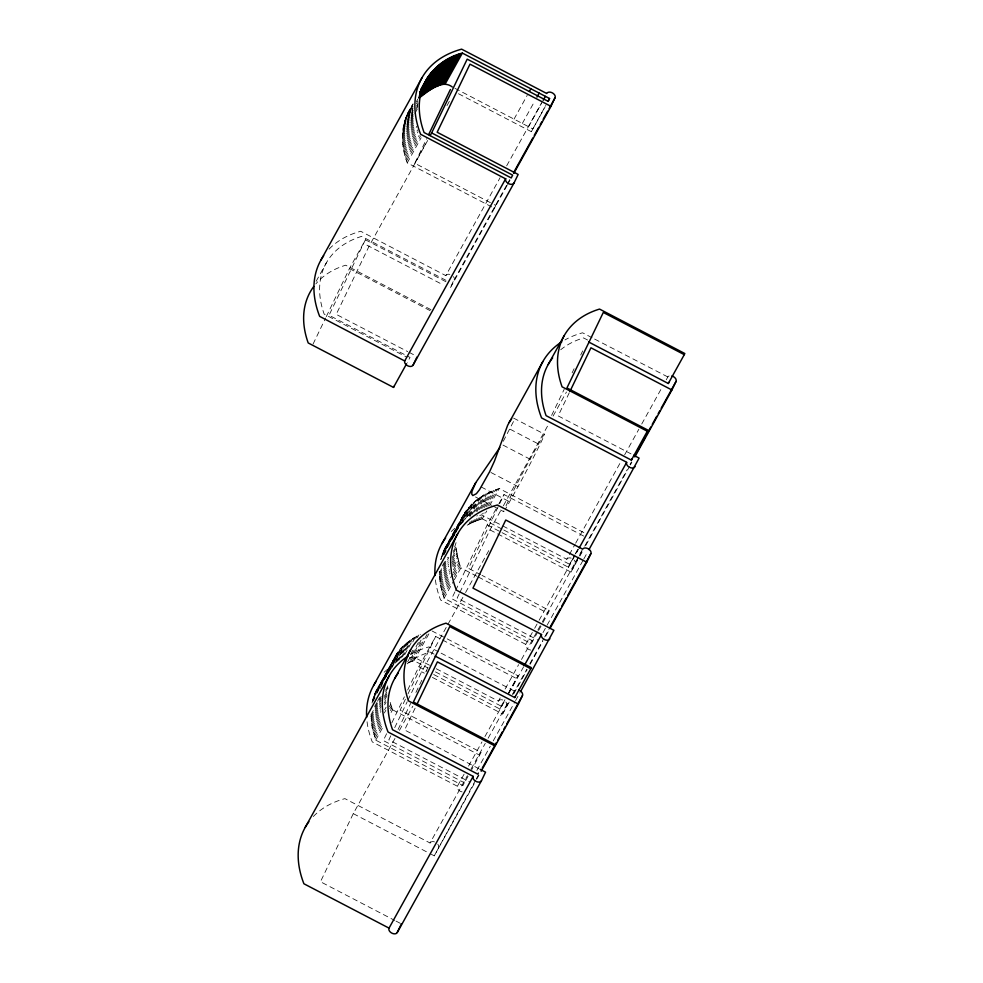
<?xml version="1.0" encoding="UTF-8"?>
<svg xmlns="http://www.w3.org/2000/svg" width="983" height="983" viewBox="0 0 983 983"><rect width="100%" height="100%" fill="white"/><g stroke="black" fill="none" stroke-linecap="round" stroke-linejoin="round"><path stroke-width="0.74" stroke-dasharray="4.92 3.69" d="M468.043 776.337L462.919 785.577L375.739 740.15L372.139 727.309L370.923 713.142M491.758 206.909L407.257 162.883C400.069 144.243 400.216 121.487 412.713 105.095M537.861 631.836L531.275 643.718L444.095 598.291L440.495 585.45L439.278 571.283M513.458 421.572L501.674 444.402M372.029 703.066C374.019 692.917 379.168 683.418 386.589 676.206L403.423 645.843L411.238 639.454L420.417 634.268M403.423 645.843C392.868 654.813 390.878 669.104 384.083 680.334M454.957 534.334L446.024 545.946L440.728 559.585L471.779 503.984L484.029 494.842L499.204 488.49L585.032 533.216M457.562 529.235L462.846 515.596L471.779 503.984M507.167 185.357L450.017 288.461L454.33 279.135A4.682 3.146 29 0 0 453.409 276.628M313.061 344.075L325.631 318M326.295 316.624L349.432 268.605L365.418 239.766L446.393 281.961M365.418 239.766L329.047 315.236L410.022 357.431L407.294 362.494M490.406 202.658L414.826 163.276L426.671 138.689M494.437 208.31L495.801 205.472L491.758 203.358M458.471 93.729L531.348 131.697L545.884 105.107M386.602 733.723L383.309 740.543L464.283 782.738L462.919 785.577M391.861 722.788L404.369 696.836M407.662 690.005L418.856 666.781L435.678 636.431L441.072 639.233M454.957 591.852L451.664 598.684L532.639 640.879L531.275 643.718M455.608 590.488L487.212 524.91L498.184 505.115M405.401 699.269L400.13 710.193L481.105 752.388L471.693 769.738M408.031 693.801L435.678 636.431M583.656 536.054L504.033 494.56L468.486 568.334L480.638 574.662M394.969 738.442L353.278 813.641L320.47 881.739L394.699 920.42M390.792 735.788L388.826 739.88L469.8 782.063M394.736 727.617L407.195 701.739M407.859 700.375L421.633 671.782L464.812 593.879M459.147 593.929L457.181 598.008L538.156 640.203M459.811 592.565L489.989 529.911L502.608 507.154M398.078 729.484L410.636 703.41M415.932 692.437L422.543 678.712M425.848 671.844L429.153 664.987M551.61 415.404L564.181 389.329M572.106 372.864L574.097 368.748M580.707 355.023L582.686 350.906M415.096 708.19L404.591 729.976L478.819 768.657M569.28 392.745L558.135 415.895L631.012 453.876M433.7 674.51L499.831 708.976L504.857 699.54M502.055 532.651L568.186 567.105L574.674 555.026M508.604 693.138L518.016 675.788L432.188 631.061M542.972 622.595L549.46 610.529L481.989 575.362M430.21 853.723L434.253 855.837L475.588 780.17M432.434 677.41L502.62 713.977L508.948 701.432M489.989 529.911L570.976 572.106L578.79 556.894M407.687 113.401L413.057 103.805M406.999 114.876L412.86 104.321M406.372 116.375L412.946 104.493M405.782 117.899L413.093 104.702M405.242 119.434L412.553 106.238M404.738 120.995L412.786 106.483M316.121 281.335L326.282 262.977M404.296 122.58L413.069 106.742M403.89 124.177L412.676 108.339M416.337 101.74L417.8 99.099M403.546 125.799L413.057 108.646M403.239 127.434L412.749 110.28M416.411 103.682L417.873 101.04M402.981 129.092L413.229 110.612M402.772 130.764L413.02 112.283M416.669 105.685L418.131 103.055M402.612 132.447L412.86 113.979M416.509 107.38L417.972 104.739M402.502 134.155L413.474 114.36M416.399 109.088L417.861 106.447M402.44 135.875L414.138 114.765M414.875 113.438L417.8 108.167M402.416 137.608L414.126 116.486M402.452 139.353L414.162 118.23M402.539 141.11L414.236 119.987M402.661 142.879L414.371 121.757M402.846 144.648L415.281 122.211M403.067 146.442L415.502 124.005M403.337 148.236L415.047 127.114M403.657 150.043L416.829 126.279M404.025 151.849L416.46 129.412M404.443 153.667L417.615 129.916M404.91 155.486L418.07 131.734M405.414 157.317L417.861 134.88M405.979 159.148L419.139 135.396M406.581 160.979L420.478 135.9M407.257 162.883L421.129 137.743M414.826 163.276L427.261 140.839M427.679 140.483L369.03 246.266L336.223 314.363L407.748 351.631M446.97 105.66L449.944 100.303M514.035 119.127L527.195 95.376M522.329 123.453L534.777 101.016M329.059 249.141A117.112 78.665 29 0 1 347.97 235.859L349.69 235.084A117.112 78.665 29 0 1 356.89 232.381L360.675 231.263L445.815 275.621L500.101 177.665M506.675 165.82L541.67 102.687M528.559 126.696L541.731 102.945M531.348 131.697L545.246 106.619M454.109 279.946L506.81 184.878M507.56 183.538L509.784 179.52M507.609 184.546L510.533 179.275M444.525 548.809L464.517 512.819M443.837 550.283L465.426 511.467M443.21 551.782L466.384 510.152M442.62 553.306L467.38 508.862M442.08 554.842L458.901 524.492M451.59 537.947L468.412 507.597M441.576 556.403L469.493 506.368M441.134 557.988L457.955 527.638M453.79 535.514L470.611 505.164M444.033 554.609L446.233 550.652M461.273 523.951L472.983 502.841M462.526 522.845L474.224 501.723M465.266 519.122L475.514 500.642M467.33 516.751L476.829 499.597M468.682 515.731L478.193 498.578M469.358 516.063L479.593 497.595M442.203 565.999L445.127 560.728M470.071 516.431L481.031 496.636M439.254 573.015L448.039 557.177M472.27 514.195L482.518 495.727M439.29 574.76L448.801 557.607M454.65 547.039L456.087 542.665M474.519 511.996L484.029 494.842M376.157 690.68L396.161 654.678M439.376 576.517L448.15 560.679M453.274 551.438L456.198 546.167L456.112 544.41M374.842 693.654L397.071 653.339M381.195 682.374L398.017 652.024M467.195 525.192L468.744 524.344L470.206 521.703M476.067 511.148L485.565 493.994M374.265 695.165L399.012 650.721M373.712 696.701L390.546 666.351M439.499 578.287L448.273 562.448M453.396 553.208L456.321 547.924L456.198 546.167M373.221 698.274L400.056 649.468M384.304 678.577L401.138 648.227M372.778 699.847L389.6 669.497M468.744 524.344L470.329 523.534L472.528 519.577M476.915 511.664L487.15 493.183M385.434 677.373L402.256 647.023M372.373 701.457L383.345 681.661M439.684 580.056L448.457 564.217M452.119 557.619L456.505 549.706L456.321 547.924M372.754 701.751L374.953 697.795M380.065 688.555L382.264 684.598M470.329 523.534L471.938 522.759L473.401 520.118M479.262 509.563L488.772 492.409M391.455 668.452L404.627 644.701M394.896 663.39L405.868 643.595M439.905 581.85L448.678 566.011M452.34 559.413L456.726 551.488L456.505 549.706M471.938 522.759L473.597 522.022L477.246 515.424M480.908 508.825L490.419 491.66M396.186 662.309L407.159 642.513M440.175 583.644L448.223 569.12M451.885 562.522L456.997 553.294L456.726 551.488M397.501 661.252L408.473 641.457M473.597 522.022L475.268 521.309L478.205 516.038M482.592 508.113L492.102 490.959M398.865 660.232L409.837 640.437M440.495 585.45L449.28 569.612M452.205 564.328L457.316 555.088L456.997 553.294M475.268 521.309L476.988 520.646L479.913 515.362M484.3 507.449L493.81 490.296M401.003 657.934L411.238 639.454M374.572 706.544L376.772 702.587M377.497 701.272L379.696 697.316M440.863 587.256L449.649 571.418M452.573 566.147L457.685 556.906L457.316 555.088M402.44 656.988L412.676 638.508M476.988 520.646L478.733 520.019L482.383 513.421M486.044 506.823L495.555 489.657M370.898 714.874L381.146 696.406M404.652 654.752L414.15 637.586M441.281 589.075L450.054 573.236M453.716 566.638L458.103 558.725L457.685 556.906M370.935 716.619L381.171 698.151M385.569 690.226L387.757 686.269L387.72 684.524M478.733 520.019L480.503 519.417L484.164 512.819M487.814 506.22L497.324 489.067M412.737 641.985L415.662 636.714M371.009 718.376L381.257 699.908M385.643 691.983L387.843 688.026L387.757 686.269M441.748 590.894L449.796 576.382M453.446 569.784L458.57 560.543L458.103 558.725M415.748 638.495L417.21 635.866M480.503 519.417L482.309 518.864L486.769 510.927M489.62 505.667L499.204 488.49M371.144 720.146L380.654 702.992M384.316 696.394L387.966 689.796L387.843 688.026M417.333 637.684L418.795 635.055M442.252 592.724L452.499 574.244M453.224 572.929L459.086 562.374L458.57 560.543M371.316 721.927L380.826 704.774M384.488 698.176L388.15 691.577M442.817 594.555L450.865 580.031M453.79 574.76L459.639 564.205L459.086 562.374M371.549 723.709L381.06 706.556M384.709 699.957L388.371 693.359M410.353 654.641L413.278 649.37M371.82 725.503L380.593 709.677M384.255 703.078L385.717 700.437M443.419 596.386L451.467 581.875M454.392 576.591L460.241 566.036L459.639 564.205M407.65 661.854L418.623 642.059M372.139 727.309L380.913 711.471M384.574 704.872L386.036 702.243M444.095 598.291L453.581 581.064M454.33 579.81L460.892 567.867L460.241 566.036M421.068 640.08L408.633 662.505L414.015 660.711L427.433 667.703M372.508 729.116L380.556 714.604M410.378 661.878L423.538 638.127M372.926 730.934L380.974 716.423M384.623 709.824L386.098 707.182M498.909 503.8L504.033 494.56M412.147 661.289L428.244 632.253M373.393 732.765L381.441 718.241M384.365 712.97L385.827 710.328M413.954 660.723L430.837 630.361M373.896 734.584L381.945 720.072M389.256 706.875L390.73 704.233L389.747 700.584M374.462 736.414L382.51 721.903M389.821 708.706L391.283 706.064L390.73 704.233M503.357 505.815L548.637 424.128M553.085 416.092L566.441 391.996M375.064 738.258L383.112 723.734M390.423 710.537L391.885 707.895L391.283 706.064M506.012 505.84A35.13 0.995 -62.5 0 1 530.107 459.208L538.524 444.033A35.13 0.995 -62.5 0 1 540.883 442.547A35.13 0.995 -62.5 0 1 518.016 486.597L509.599 501.772A35.13 0.995 -62.5 0 1 505.557 508.862M375.739 740.15L383.763 725.577M391.099 712.442L392.536 709.738L391.885 707.895M465.561 592.54L490.124 548.219M399.43 730.381L412.835 706.199M479.729 515.448A117.112 78.665 29 0 1 481.633 514.908L566.773 559.266L575.055 544.324M575.669 543.194L620.949 461.519M624.66 454.822L638.889 429.166M641.739 424.017L662.517 386.528M666.228 379.831L667.838 376.944A4.682 3.146 29 0 1 669.595 375.825M575.411 553.712L577.599 549.755M568.186 567.105L574.772 555.223M575.497 553.908L578.422 548.625M530.771 650.082A4.682 3.146 29 0 1 525.758 644.381L533.916 629.661M534.666 628.321L538.377 621.625M539.114 620.285L578.459 549.313M436.255 668.747L498.406 701.137L500.765 696.886M505.115 689.046L518.631 664.655M521.494 659.495L537.246 631.086M537.861 629.956L541.707 623.025M542.333 621.895L582.649 549.153M579.528 555.555L581.752 551.549M584.725 546.192L627.031 469.862M630.005 464.504L631.479 461.826M538.586 630.521L542.247 623.922M570.976 572.106L579.134 557.373M579.884 556.034L582.108 552.016M585.819 545.332L629.611 466.323M630.349 464.984L631.836 462.305M508.506 692.941L518.016 675.788M499.831 708.976L504.955 699.736M462.108 791.905A4.682 3.146 29 0 1 457.402 786.253L464.099 774.162M468.559 766.113L481.965 741.932M484.938 736.562L505.041 700.301M508.764 693.58L523.656 666.72M542.972 632.647L583.054 560.335M583.791 558.995L587.502 552.299M313.307 816.529A117.112 78.665 29 0 1 344.922 798.638L430.05 842.996L467.392 775.636M471.004 769.136L485.258 743.394M488.121 738.245L508.346 701.764M512.684 693.924L514.293 691.024A4.682 3.146 29 0 1 516.063 689.919M512.671 694.711L526.814 669.202M529.8 663.832L543.943 638.311M544.68 636.972L549.153 628.911M502.62 713.977L509.317 701.887M513.777 693.826L527.183 669.656M530.156 664.287L542.813 641.444M545.798 636.075L549.509 629.366M476.866 770.439L490.271 746.257M493.245 740.887L514.834 701.936M515.584 700.596L520.044 692.536M476.325 778.831L478.561 774.801M434.253 855.837L475.944 780.625M476.694 779.286L478.93 775.255M667.838 376.944L593.4 338.435M566.773 559.266L566.884 559.057A4.682 3.146 29 0 1 572.45 558.676A4.682 3.146 29 0 1 575.08 563.591M498.406 701.137L498.528 700.916A4.682 3.146 29 0 1 504.095 700.547A4.682 3.146 29 0 1 506.712 705.462M514.293 691.024L439.905 652.54M430.05 842.996L430.173 842.787A4.682 3.146 29 0 1 434.904 842.026M482.309 518.864L502.497 529.321M454.945 88.335L532.712 128.859M592.049 337.722L582.587 332.795A117.112 78.665 29 0 0 564.942 339.934M587.625 340.044L583.558 337.919L582.243 338.324A111.018 74.573 29 0 0 560.703 349.751M445.975 280.315L361.646 236.387L360.343 236.792A111.018 74.573 29 0 0 323.714 312.791L324.193 314.13L406.864 357.21M366.954 245.185L443.259 284.947M430.959 309.657L345.672 265.213L344.357 265.619A111.018 74.573 29 0 0 315.801 283.927M349.432 268.605L430.407 310.788M409.1 352.332L417.197 356.559M513.581 418.094L544.447 434.179M510.091 429.215L538.524 444.033M503.026 445.102L530.107 459.208M490.935 472.491L518.016 486.597M481.166 486.954L509.599 501.772M475.514 496.956L491.611 505.348M492.95 506.048L503.677 511.639M503.837 530.021L569.55 564.267M487.212 524.91L500.703 531.95M477.013 576.321L460.892 567.867M478.352 577.021L548.096 613.355M525.758 644.381L440.617 600.023A117.112 78.665 29 0 1 435.137 577.34M442.424 639.945L516.653 678.614M438.553 651.827L429.043 646.875A117.112 78.665 29 0 0 411.398 654.014M434.093 654.125L430.013 651.999L428.711 652.405A111.018 74.573 29 0 0 407.159 663.844M429.497 665.221L413.278 656.779A117.112 78.665 29 0 0 409.493 657.897M435.481 671.893L501.195 706.138M418.856 666.781L426.954 670.996M421.633 671.782L424.337 673.183M392.561 709.8L479.741 755.227M457.402 786.253L372.262 741.895A117.112 78.665 29 0 1 366.966 721.067M353.278 813.641L428.858 853.023M396.051 921.12L401.445 923.934M437.754 844.139A4.682 3.146 29 0 1 438.357 847.321M384.132 672.237A117.112 78.665 29 0 1 392.524 665.786M445.815 275.621A4.682 3.146 29 0 1 449.833 274.38M451.234 531.57A117.112 78.665 29 0 1 460.88 523.927M504.046 511.234A35.13 0.995 -62.5 0 1 503.8 510.853"/><path stroke-width="1.47" d="M420.368 95.449C417.873 107.835 419.741 120.762 424.078 132.533L511.258 177.948L512.635 175.121L431.648 132.926L467.195 59.152L548.17 101.347L549.546 98.509L462.366 53.082C440.605 58.427 423.771 76.502 418.905 98.079M550.959 106.348L555.272 97.022A4.682 3.146 29 0 0 551.721 92.574A4.682 3.146 29 0 0 546.757 93.508L461.629 49.15A117.112 78.665 29 0 0 420.613 134.266L505.643 178.857A4.682 3.146 29 0 0 508.69 183.71A4.682 3.146 29 0 0 514.048 182.949L518.152 174.446L437.165 132.25L469.985 64.153L550.959 106.348L513.851 173.303M514.048 182.949L413.106 365.062A4.682 3.146 29 0 1 407.748 365.823A4.682 3.146 29 0 1 404.701 360.97L319.659 316.379A117.112 78.665 29 0 1 323.665 255.715M428.649 134.585L450.374 89.502M313.798 286.446A111.018 74.573 29 0 0 307.74 341.629L308.207 342.956L393.495 387.4L394.048 386.27M413.106 365.062L416.62 357.775M417.062 704.098L437.398 661.878L518.385 704.074L481.154 771.225M569.943 391.381L590.943 347.798L671.917 389.993L634.809 456.948M308.895 821.727A117.112 78.665 29 0 0 303.907 883.766L389.035 928.124A4.682 3.146 29 0 0 391.295 932.818A4.682 3.146 29 0 0 396.849 933.1L401.445 923.934M478.389 773.043L477.849 774.186L392.561 729.742L392.082 728.415A111.018 74.573 29 0 1 398.152 673.232M435.125 656.091L514.76 697.574L515.301 696.443M530.746 668.747L531.287 667.604L445.999 623.173L444.697 623.578A111.018 74.573 29 0 0 408.068 699.577L408.547 700.916L493.835 745.347L494.375 744.217L413.401 702.022L449.759 626.552L530.746 668.747L514.76 697.574M552.667 357.873A111.018 74.573 29 0 0 545.626 414.322L546.093 415.662L631.381 460.105L631.934 458.963M588.67 341.998L668.293 383.493L668.845 382.362M631.381 460.105L647.92 430.136L566.933 387.941L603.304 312.459L684.279 354.654L668.293 383.493M684.279 354.654L684.832 353.524L599.544 309.08L598.229 309.485A111.018 74.573 29 0 0 561.612 385.496L562.079 386.823L647.367 431.267M397.341 932.449L481.473 780.686L485.565 772.171L480.171 769.357M518.385 704.074L522.477 695.571A4.682 3.146 29 0 0 518.692 690.14M520.793 691.196L553.921 630.312L472.946 588.117L505.754 520.019L586.74 562.215L550.259 628.014M586.74 562.215L590.844 553.699A4.682 3.146 29 0 0 588.215 548.784A4.682 3.146 29 0 0 582.649 549.153L497.398 505.016A117.112 78.665 29 0 0 456.395 590.132L541.522 634.49A4.682 3.146 29 0 0 543.771 639.183A4.682 3.146 29 0 0 549.325 639.478L549.829 638.815M588.989 549.62L639.11 458.09L633.703 455.276M671.917 389.993L676.021 381.478A4.682 3.146 29 0 0 671.88 375.948M542.874 361.547L507.67 425.246L494.474 461.076L489.583 471.779L479.52 489.706L476.399 493.675L472.823 495.555L471.754 494.154L472.012 491.242L475.711 482.702L499.856 447.511M320.974 260.016L421.916 77.903M420.847 89.65L427.691 77.411M420.896 89.809L428.588 76.06M420.036 91.898L429.546 74.745M420.294 91.923L430.542 73.455M419.864 93.041L422.063 89.084M419.864 93.299L431.574 72.189M420.22 93.385L432.655 70.96M419.876 94.823L433.773 69.756M420.306 94.97L434.941 68.577M436.145 67.434L419.323 97.784C428.109 91.542 441.564 78.751 452.254 86.934M420.564 96.666L437.386 66.316M421.854 95.584L438.676 65.234M423.169 94.54L440.003 64.19M424.533 93.52L441.355 63.17M425.934 92.537L442.768 62.187M427.372 91.591L444.205 61.229M428.846 90.669L445.68 60.319M430.357 89.785L447.191 59.435M431.906 88.937L448.739 58.587M433.491 88.126L450.312 57.776M435.113 87.352L451.934 57.002M436.759 86.615L453.581 56.252M438.443 85.902L455.264 55.552M440.151 85.238L456.972 54.888M441.895 84.612L458.717 54.249M443.665 84.01L460.486 53.66M445.471 83.457L462.366 53.082M430.185 135.556L431.648 132.926M529.395 91.407L530.857 88.777M536.964 97.059L539.163 93.102M543.194 100.303L545.393 96.346M548.084 101.151L549.546 98.509M404.701 360.97L505.741 178.623M393.495 387.4L406.569 363.808M513.495 172.824L532.798 138.001M534.273 135.335L538.733 127.298M540.22 124.62L541.707 121.941M543.181 119.262L547.642 111.226M549.128 108.548L555.063 97.833M441.932 543.66L475.711 482.702M548.195 364.509L564.181 335.682M373.577 685.52L457.697 533.769M305.209 827.391L389.342 675.628M394.65 678.602L410.636 649.763M579.196 547.973L626.699 462.28L541.572 417.922A117.112 78.665 29 0 1 537.947 406.471L537.504 404.578A117.112 78.665 29 0 1 561.821 341.814M635.202 455.129L644.848 437.718M646.335 435.039L650.783 427.015M652.27 424.337L656.718 416.3M658.205 413.622L659.691 410.943M661.178 408.264L676.021 381.478M524.394 665.38L541.522 634.49M549.89 627.572L560.322 608.76M561.809 606.081L566.269 598.02M567.756 595.329L590.844 553.699M389.035 928.124L473.167 776.361L388.027 732.003L386.626 728.17A117.112 78.665 29 0 1 384.402 720.551L383.972 718.659A117.112 78.665 29 0 1 408.289 655.894M482.284 768.092L496.427 742.57M497.914 739.88L502.387 731.831M503.874 729.14L505.36 726.449M506.847 723.771L522.477 695.571M509.083 422.506L511.664 418.819M635.006 466.606L634.514 467.257A4.682 3.146 29 0 1 629.095 467.06A4.682 3.146 29 0 1 626.613 462.489M481.473 780.686L480.97 781.35A4.682 3.146 29 0 1 475.416 781.055A4.682 3.146 29 0 1 473.167 776.361M366.647 717.369A117.112 78.665 29 0 1 376.268 681.231M435.002 575.51A117.112 78.665 29 0 1 445.606 537.996"/></g></svg>
